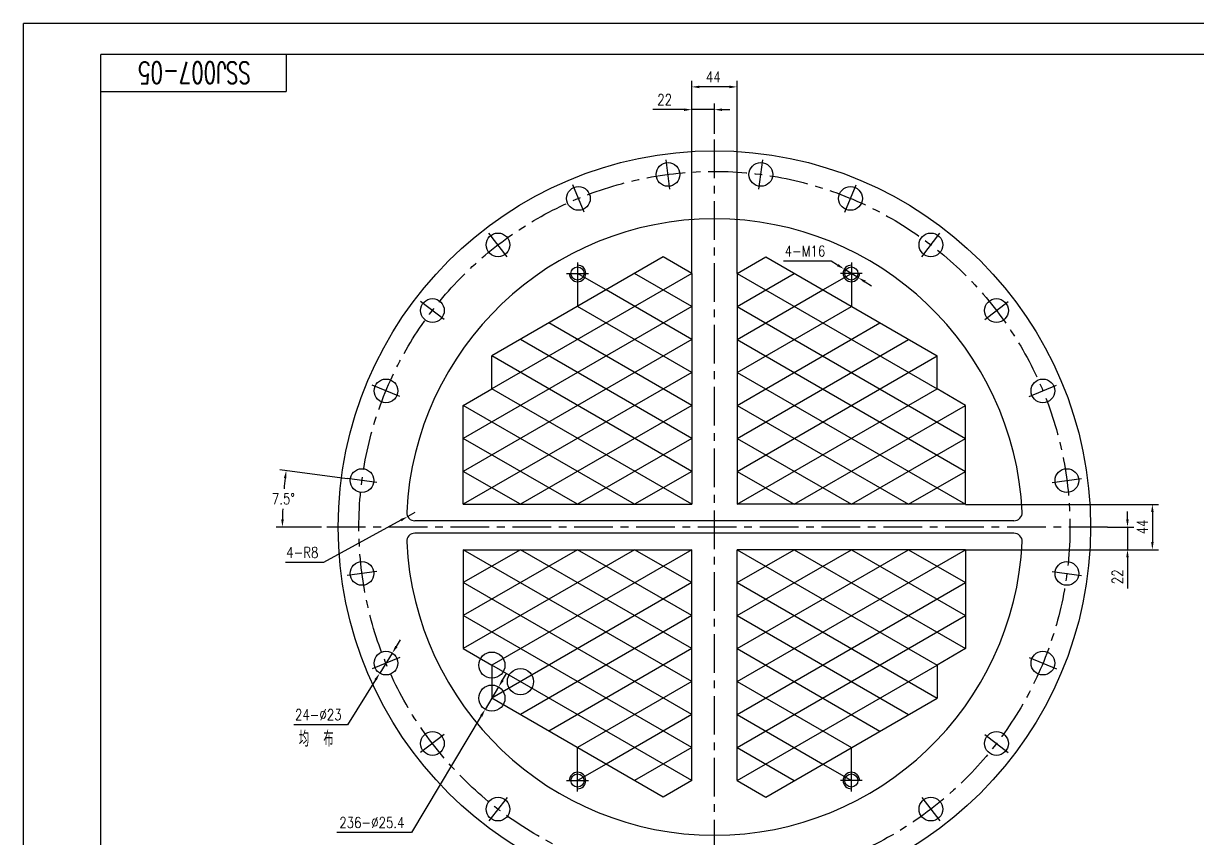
# Model space of a CAD drawing. Header units: millimetres. Extents: x -75 to 1707, y -30 to 1230.
# Drawn here: x -75 to 1064, y 439 to 1230 of the extents above; entities that cross this region are included whole.
import ezdxf
from ezdxf.enums import TextEntityAlignment as Align

# ---------------------------------------------------------------- set-up
doc = ezdxf.new("R2010")
doc.units = ezdxf.units.MM
doc.header["$LTSCALE"] = 30
doc.linetypes.add('CENTER', pattern=[2, 1.25, -0.25, 0.25, -0.25])
for name, color, linetype in [('1轮廓实线层', 7, 'Continuous'), ('2细线层', 4, 'Continuous'), ('3中心线层', 1, 'CENTER'), ('6文字层', 3, 'Continuous'), ('7标注层', 4, 'Continuous'), ('图框层', 7, 'Continuous')]:
    doc.layers.add(name, color=color, linetype=linetype)
doc.styles.add('PC_TEXTSTYLE', font='romans.shx', dxfattribs={"width": 0.8, "bigfont": 'hzfs.shx'})
doc.styles.add('TH_GBDIM', font='romans.shx', dxfattribs={"width": 0.8, "bigfont": 'gbcbig.shx'})
doc.dimstyles.new('TH_GBDIM', dxfattribs={"dimscale": 3, "dimtxt": 3.5, "dimasz": 2.5, "dimexe": 2, "dimexo": 0, "dimgap": 1.5, "dimtad": 1, "dimdec": 1, "dimzin": 0, "dimdsep": 46, "dimtxsty": 'TH_GBDIM', "dimcen": 2.5, "dimclrd": 130, "dimclre": 130, "dimclrt": 3, "dimadec": 0, "dimazin": 0, "dimtfac": 0.714286, "dimtdec": 1, "dimtmove": 0, "dimatfit": 3, "dimfxl": 0, "dimtolj": 1, "dimtzin": 0, "dimlwd": -1, "dimlwe": -1, "dimarcsym": 0})

# ---------------------------------------------------------------- blocks, each defined once
blk = doc.blocks.new('*D8')
at = {"layer": '7标注层', "color": 130}
for p, q in [((286.9, 625.6), (290.8, 632)), ((282.9, 619.2), (270.7, 599.7)), ((266.7, 593.4), (239.4, 549.6)), ((239.4, 549.6), (187.3, 549.6))]:
    blk.add_line(p, q, dxfattribs=at)
for points in [[(285.8, 626.3), (287.9, 624.9), (282.9, 619.2)], [(265.7, 594), (267.8, 592.7), (270.7, 599.7)]]:
    blk.add_solid(points, dxfattribs=at)
at = {"layer": 'Defpoints', "color": 0}
for p in [(282.9, 619.2), (270.7, 599.7)]:
    blk.add_point(p, dxfattribs=at)
at = {"layer": '7标注层', "color": 3, "insert": (211.1, 559.4), "char_height": 10.5, "attachment_point": 5, "style": 'TH_GBDIM'}
blk.add_mtext('\\A1;24-%%c23{}{}', dxfattribs=at)
blk = doc.blocks.new('*D9')
at = {"layer": '7标注层', "color": 130}
for p, q in [((389.9, 592.9), (393.8, 599.3)), ((386.1, 586.4), (373, 564.6)), ((369.2, 558.2), (301.6, 445)), ((301.6, 445), (229.1, 445))]:
    blk.add_line(p, q, dxfattribs=at)
for points in [[(388.8, 593.5), (391, 592.2), (386.1, 586.4)], [(368.1, 558.8), (370.3, 557.5), (373, 564.6)]]:
    blk.add_solid(points, dxfattribs=at)
at = {"layer": 'Defpoints', "color": 0}
for p in [(386.1, 586.4), (373, 564.6)]:
    blk.add_point(p, dxfattribs=at)
at = {"layer": '7标注层', "color": 3, "insert": (263.1, 454.8), "char_height": 10.5, "attachment_point": 5, "style": 'TH_GBDIM'}
blk.add_mtext('\\A1;236-%%c25.4{}{}', dxfattribs=at)
blk = doc.blocks.new('*D10')
at = {"layer": '7标注层', "color": 130}
for p, q in [((839.2, 763.5), (1026.5, 763.5)), ((1020.5, 756), (1020.5, 727)), ((839.2, 719.5), (1026.5, 719.5))]:
    blk.add_line(p, q, dxfattribs=at)
for points in [[(1019.3, 756), (1021.8, 756), (1020.5, 763.5)], [(1019.3, 727), (1021.8, 727), (1020.5, 719.5)]]:
    blk.add_solid(points, dxfattribs=at)
at = {"layer": 'Defpoints', "color": 0}
for p in [(839.2, 763.5), (839.2, 719.5), (1020.5, 719.5)]:
    blk.add_point(p, dxfattribs=at)
at = {"layer": '7标注层', "color": 3, "insert": (1010.8, 741.5), "char_height": 10.5, "attachment_point": 5, "rotation": 90, "style": 'TH_GBDIM'}
blk.add_mtext('\\A1;44{}{}', dxfattribs=at)
blk = doc.blocks.new('*D11')
at = {"layer": '7标注层', "color": 130}
for p, q in [((996.4, 749), (996.4, 756.5)), ((977, 741.5), (1002.4, 741.5)), ((996.4, 741.5), (996.4, 719.5)), ((839.2, 719.5), (1002.4, 719.5)), ((996.4, 712), (996.4, 681.9))]:
    blk.add_line(p, q, dxfattribs=at)
for points in [[(995.1, 749), (997.6, 749), (996.4, 741.5)], [(995.1, 712), (997.6, 712), (996.4, 719.5)]]:
    blk.add_solid(points, dxfattribs=at)
at = {"layer": 'Defpoints', "color": 0}
for p in [(977, 741.5), (996.4, 741.5), (839.2, 719.5)]:
    blk.add_point(p, dxfattribs=at)
at = {"layer": '7标注层', "color": 3, "insert": (986.6, 693.2), "char_height": 10.5, "attachment_point": 5, "rotation": 90, "style": 'TH_GBDIM'}
blk.add_mtext('\\A1;22{}{}', dxfattribs=at)
blk = doc.blocks.new('*D22')
at = {"layer": '7标注层', "color": 130}
for p, q in [((573.5, 987.5), (573.5, 1152.4)), ((595.5, 1123), (595.5, 1152.4)), ((566, 1146.4), (535.9, 1146.4)), ((595.5, 1146.4), (573.5, 1146.4)), ((603, 1146.4), (610.5, 1146.4))]:
    blk.add_line(p, q, dxfattribs=at)
for points in [[(566, 1147.6), (566, 1145.1), (573.5, 1146.4)], [(603, 1147.6), (603, 1145.1), (595.5, 1146.4)]]:
    blk.add_solid(points, dxfattribs=at)
at = {"layer": 'Defpoints', "color": 0}
for p in [(595.5, 1146.4), (595.5, 1123), (573.5, 987.5)]:
    blk.add_point(p, dxfattribs=at)
at = {"layer": '7标注层', "color": 3, "insert": (547.2, 1156.1), "char_height": 10.5, "attachment_point": 5, "style": 'TH_GBDIM'}
blk.add_mtext('\\A1;22{}{}', dxfattribs=at)
blk = doc.blocks.new('*D23')
at = {"layer": '7标注层', "color": 130}
for p, q in [((573.5, 987.5), (573.5, 1174.5)), ((617.5, 987.5), (617.5, 1174.5)), ((610, 1168.5), (581, 1168.5))]:
    blk.add_line(p, q, dxfattribs=at)
for points in [[(581, 1169.7), (581, 1167.2), (573.5, 1168.5)], [(610, 1169.7), (610, 1167.2), (617.5, 1168.5)]]:
    blk.add_solid(points, dxfattribs=at)
at = {"layer": 'Defpoints', "color": 0}
for p in [(573.5, 1168.5), (573.5, 987.5), (617.5, 987.5)]:
    blk.add_point(p, dxfattribs=at)
at = {"layer": '7标注层', "color": 3, "insert": (594.4, 1178.2), "char_height": 10.5, "attachment_point": 5, "style": 'TH_GBDIM'}
blk.add_mtext('\\A1;44{}{}', dxfattribs=at)
blk = doc.blocks.new('*D24')
at = {"layer": '7标注层', "color": 130}
for p, q in [((239.2, 788.4), (173.9, 797)), ((214.1, 741.5), (170.3, 741.5))]:
    blk.add_line(p, q, dxfattribs=at)
for start, end in [(173.525, 174.9136), (177.5844, 178.975)]:
    blk.add_arc((595.5, 741.5), 419.3, start, end, dxfattribs=at)
for points in [[(177.7, 789), (180.2, 788.6), (179.9, 796.2)], [(177.6, 749), (175.1, 749), (176.3, 741.5)]]:
    blk.add_solid(points, dxfattribs=at)
at = {"layer": 'Defpoints', "color": 0}
for p in [(239.2, 788.4), (177.9, 778.1), (267.8, 784.7), (214.1, 741.5), (977, 741.5)]:
    blk.add_point(p, dxfattribs=at)
at = {"layer": '7标注层', "color": 3, "insert": (177.2, 768.9), "char_height": 10.5, "attachment_point": 5, "style": 'TH_GBDIM'}
blk.add_mtext('\\A1;7.5%%d{}{}', dxfattribs=at)
blk = doc.blocks.new('*D25')
at = {"layer": '7标注层', "color": 130}
for p, q in [((304.9, 755.5), (297.9, 751.7)), ((291.3, 748.1), (216.3, 707)), ((216.3, 707), (179.4, 707))]:
    blk.add_line(p, q, dxfattribs=at)
blk.add_solid([(290.7, 749.2), (291.9, 747), (297.9, 751.7)], dxfattribs=at)
at = {"layer": 'Defpoints', "color": 0}
for p in [(304.9, 755.5), (297.9, 751.7)]:
    blk.add_point(p, dxfattribs=at)
at = {"layer": '7标注层', "color": 3, "insert": (195.6, 716.8), "char_height": 10.5, "attachment_point": 5, "style": 'TH_GBDIM'}
blk.add_mtext('\\A1;4-R8{}{}', dxfattribs=at)
blk = doc.blocks.new('*D28')
at = {"layer": '7标注层', "color": 130}
for p, q in [((708.7, 999.4), (662.6, 999.4)), ((715.1, 995.5), (708.7, 999.4)), ((735.2, 983.4), (721.5, 991.7)), ((741.7, 979.5), (748.1, 975.6))]:
    blk.add_line(p, q, dxfattribs=at)
for points in [[(715.8, 996.6), (714.5, 994.5), (721.5, 991.7)], [(742.3, 980.6), (741, 978.4), (735.2, 983.4)]]:
    blk.add_solid(points, dxfattribs=at)
at = {"layer": 'Defpoints', "color": 0}
for p in [(721.5, 991.7), (735.2, 983.4)]:
    blk.add_point(p, dxfattribs=at)
at = {"layer": '7标注层', "color": 3, "insert": (683.4, 1009.2), "char_height": 10.5, "attachment_point": 5, "style": 'TH_GBDIM'}
blk.add_mtext('\\A1;4-M16{}{}', dxfattribs=at)
blk = doc.blocks.new('PC_TYDH_BLOCK')
for p in [(60, 0), (0, -12)]:
    blk.add_line(p, (60, -12))
at = {"layer": '6文字层', "style": 'PC_TEXTSTYLE', "width": 1.625933}
blk.add_attdef('图样代号', text='', height=7, rotation=180, dxfattribs=at).set_placement((58.24, -2.4), (2.35, -2.4), align=Align.FIT)

msp = doc.modelspace()

# ---------------------------------------------------------------- linework, layer by layer
for p, q in [((545.83, 1003.52), (379.55, 907.52)), ((573.54, 987.52), (545.83, 1003.52)), ((617.54, 987.52), (645.26, 1003.52)), ((645.26, 1003.52), (811.53, 907.52)), ((573.54, 987.52), (573.54, 763.52)), ((617.54, 987.52), (617.54, 763.52)), ((379.55, 875.52), (379.55, 907.52)), ((811.53, 875.52), (811.53, 907.52)), ((351.84, 859.52), (379.55, 875.52)), ((839.24, 859.52), (811.53, 875.52)), ((351.84, 763.52), (351.84, 859.52)), ((839.24, 763.52), (839.24, 859.52)), ((351.84, 763.52), (573.54, 763.52)), ((839.24, 763.52), (617.54, 763.52)), ((886.21, 747.52), (304.88, 747.52)), ((886.21, 735.52), (304.88, 735.52)), ((351.84, 719.52), (351.84, 623.52)), ((351.84, 719.52), (573.54, 719.52)), ((573.54, 495.52), (573.54, 719.52)), ((617.54, 495.52), (617.54, 719.52)), ((839.24, 719.52), (617.54, 719.52)), ((839.24, 719.52), (839.24, 623.52)), ((351.84, 623.52), (379.55, 607.52)), ((839.24, 623.52), (811.53, 607.52)), ((379.55, 607.52), (379.55, 575.52)), ((811.53, 607.52), (811.53, 575.52)), ((545.83, 479.52), (379.55, 575.52)), ((645.26, 479.52), (811.53, 575.52)), ((573.54, 495.52), (545.83, 479.52)), ((617.54, 495.52), (645.26, 479.52))]:
    msp.add_line(p, q)
for centre, radius in [((595.54, 741.52), 365), ((550.51, 1083.57), 11.5), ((640.57, 1083.57), 11.5), ((463.52, 1060.26), 11.5), ((727.57, 1060.26), 11.5), ((385.52, 1015.23), 11.5), ((805.56, 1015.23), 11.5), ((321.84, 951.54), 11.5), ((869.25, 951.54), 11.5), ((276.8, 873.55), 11.5), ((914.28, 873.55), 11.5), ((253.49, 786.55), 11.5), ((937.59, 786.55), 11.5), ((253.49, 696.49), 11.5), ((937.59, 696.49), 11.5), ((276.8, 609.49), 11.5), ((379.55, 607.52), 12.7), ((914.28, 609.49), 11.5), ((407.27, 591.52), 12.7), ((379.55, 575.52), 12.7), ((321.84, 531.5), 11.5), ((869.25, 531.5), 11.5), ((385.52, 467.81), 11.5), ((805.56, 467.81), 11.5)]:
    msp.add_circle(centre, radius)
for centre, radius, start, end in [((595.54, 741.52), 299, 90, 177.24244), ((595.54, 741.52), 299, 2.75756, 90), ((304.88, 755.52), 8, 177.24244, 270), ((886.21, 755.52), 8, 270, 2.75756), ((304.88, 727.52), 8, 90, 182.75756), ((886.21, 727.52), 8, 357.24244, 90), ((595.54, 741.52), 299, 182.75756, 270), ((595.54, 741.52), 299, 270, 357.24244)]:
    msp.add_arc(centre, radius, start, end)
at = {"layer": '1轮廓实线层'}
for p in [(0, 0), (1677, 1200)]:
    msp.add_line(p, (0, 1200), dxfattribs=at)
for centre in [(462.69, 987.52), (728.39, 987.52), (462.69, 495.52), (728.39, 495.52)]:
    msp.add_circle(centre, 6.4, dxfattribs=at)
at = {"layer": '2细线层'}
for p, q in [((-75, -30), (-75, 1230)), ((1707, 1230), (-75, 1230)), ((573.54, 987.52), (379.55, 875.52)), ((490.4, 971.52), (462.69, 987.52)), ((462.69, 987.52), (462.69, 955.52)), ((573.54, 955.52), (518.12, 987.52)), ((617.54, 987.52), (811.53, 875.52)), ((617.54, 955.52), (672.97, 987.52)), ((700.68, 971.52), (728.39, 987.52)), ((700.68, 971.52), (728.39, 987.52)), ((728.39, 987.52), (728.39, 955.52)), ((573.54, 923.52), (490.4, 971.52)), ((617.54, 923.52), (700.68, 971.52)), ((573.54, 955.52), (351.84, 827.52)), ((573.54, 891.52), (462.69, 955.52)), ((617.54, 955.52), (839.24, 827.52)), ((617.54, 891.52), (728.39, 955.52)), ((573.54, 859.52), (434.98, 939.52)), ((617.54, 859.52), (756.11, 939.52)), ((573.54, 923.52), (351.84, 795.52)), ((573.54, 827.52), (407.27, 923.52)), ((617.54, 923.52), (839.24, 795.52)), ((617.54, 827.52), (783.82, 923.52)), ((573.54, 795.52), (379.55, 907.52)), ((617.54, 795.52), (811.53, 907.52)), ((573.54, 891.52), (351.84, 763.52)), ((617.54, 891.52), (839.24, 763.52)), ((573.54, 763.52), (379.55, 875.52)), ((617.54, 763.52), (811.53, 875.52)), ((518.12, 763.52), (351.84, 859.52)), ((573.54, 859.52), (407.27, 763.52)), ((617.54, 859.52), (783.82, 763.52)), ((672.97, 763.52), (839.24, 859.52)), ((462.69, 763.52), (351.84, 827.52)), ((573.54, 827.52), (462.69, 763.52)), ((617.54, 827.52), (728.39, 763.52)), ((728.39, 763.52), (839.24, 827.52)), ((407.27, 763.52), (351.84, 795.52)), ((573.54, 795.52), (518.12, 763.52)), ((617.54, 795.52), (672.97, 763.52)), ((783.82, 763.52), (839.24, 795.52)), ((518.12, 719.52), (351.84, 623.52)), ((462.69, 719.52), (351.84, 655.52)), ((573.54, 591.52), (351.84, 719.52)), ((407.27, 719.52), (351.84, 687.52)), ((573.54, 719.52), (379.55, 607.52)), ((573.54, 623.52), (407.27, 719.52)), ((573.54, 655.52), (462.69, 719.52)), ((573.54, 687.52), (518.12, 719.52)), ((617.54, 719.52), (811.53, 607.52)), ((617.54, 687.52), (672.97, 719.52)), ((617.54, 655.52), (728.39, 719.52)), ((617.54, 623.52), (783.82, 719.52)), ((617.54, 591.52), (839.24, 719.52)), ((672.97, 719.52), (839.24, 623.52)), ((728.39, 719.52), (839.24, 655.52)), ((783.82, 719.52), (839.24, 687.52)), ((573.54, 559.52), (351.84, 687.52)), ((573.54, 687.52), (379.55, 575.52)), ((617.54, 687.52), (811.53, 575.52)), ((617.54, 559.52), (839.24, 687.52)), ((573.54, 527.52), (351.84, 655.52)), ((573.54, 655.52), (407.27, 559.52)), ((617.54, 655.52), (783.82, 559.52)), ((617.54, 527.52), (839.24, 655.52)), ((573.54, 623.52), (434.98, 543.52)), ((617.54, 623.52), (756.11, 543.52)), ((573.54, 495.52), (379.55, 607.52)), ((617.54, 495.52), (811.53, 607.52)), ((573.54, 591.52), (462.69, 527.52)), ((617.54, 591.52), (728.39, 527.52)), ((573.54, 559.52), (490.4, 511.52)), ((617.54, 559.52), (700.68, 511.52)), ((462.69, 495.52), (462.69, 527.52)), ((573.54, 527.52), (518.12, 495.52)), ((617.54, 527.52), (672.97, 495.52)), ((728.39, 495.52), (728.39, 527.52)), ((490.4, 511.52), (462.69, 495.52)), ((700.68, 511.52), (728.39, 495.52))]:
    msp.add_line(p, q, dxfattribs=at)
for centre, start, end in [((462.69, 987.52), 180, 90), ((728.39, 987.52), 90, 360), ((462.69, 495.52), 270, 180), ((728.39, 495.52), 0, 270)]:
    msp.add_arc(centre, 8, start, end, dxfattribs=at)
at = {"layer": '3中心线层'}
for p, q in [((595.54, 360.07), (595.54, 1122.97)), ((552.39, 1069.27), (548.63, 1097.87)), ((638.69, 1069.27), (642.46, 1097.87)), ((469.04, 1046.93), (458, 1073.59)), ((722.05, 1046.93), (733.09, 1073.59)), ((394.3, 1003.78), (376.74, 1026.67)), ((796.78, 1003.78), (814.35, 1026.67)), ((462.69, 998.09), (462.69, 976.95)), ((728.39, 998.09), (728.39, 976.95)), ((452.13, 987.52), (473.26, 987.52)), ((738.96, 987.52), (717.83, 987.52)), ((333.28, 942.76), (310.39, 960.32)), ((857.8, 942.76), (880.69, 960.32)), ((290.13, 868.03), (263.48, 879.07)), ((900.95, 868.03), (927.61, 879.07)), ((267.8, 784.67), (239.19, 788.43)), ((923.29, 784.67), (951.89, 788.43)), ((976.99, 741.52), (214.1, 741.52)), ((267.8, 698.37), (239.19, 694.61)), ((923.29, 698.37), (951.89, 694.61)), ((290.13, 615.01), (263.48, 603.97)), ((900.95, 615.01), (927.61, 603.97)), ((333.28, 540.28), (310.39, 522.72)), ((857.8, 540.28), (880.69, 522.72)), ((462.69, 484.95), (462.69, 506.09)), ((728.39, 484.95), (728.39, 506.09)), ((452.13, 495.52), (473.26, 495.52)), ((738.96, 495.52), (717.83, 495.52)), ((394.3, 479.26), (376.74, 456.37)), ((796.78, 479.26), (814.35, 456.37))]:
    msp.add_line(p, q, dxfattribs=at)
msp.add_circle((595.54, 741.52), 345, dxfattribs=at)

# ---------------------------------------------------------------- block references
at = {"layer": '图框层'}
ref = msp.add_blockref('PC_TYDH_BLOCK', (0, 1200), dxfattribs=dict(at, xscale=3, yscale=3, zscale=3))
ref.add_attrib('图样代号', 'SSJ007-05', dxfattribs={"layer": '6文字层', "height": 21, "rotation": 180, "style": 'PC_TEXTSTYLE', "width": 0.667}).set_placement((90.88, 1192.79), align=Align.CENTER)

# ---------------------------------------------------------------- texts
at = {"layer": '6文字层', "style": 'PC_TEXTSTYLE', "width": 0.667}
msp.add_text('均  布', height=15, dxfattribs=at).set_placement((192.25, 528.5))

# ---------------------------------------------------------------- dimensions: what is measured, and where the dimension line sits
at = {"layer": '7标注层'}
for base, p1, p2, text, picture, middle in [((573.54, 1168.49), (617.54, 987.52), (573.54, 987.52), '44{}{}', '*D23', (594.43, 1168.49)), ((595.54, 1146.39), (573.54, 987.52), (595.54, 1122.97), '22{}{}', '*D22', (547.24, 1146.39))]:
    dim = msp.add_linear_dim(base=base, p1=p1, p2=p2, text=text, dimstyle='TH_GBDIM', override={"dimgap": 1.5, "dimtad": 1, "dimjust": 0, "dimse1": 0, "dimse2": 0, "dimsd1": 0, "dimsd2": 0, "dimclrt": 3, "dimtvp": 0}, dxfattribs=at)
    dim.commit()
    dim.dimension.update_dxf_attribs({"geometry": picture, "text_midpoint": middle, "dimtype": 160})
for p1, p2, text, picture, middle in [((735.24, 983.39), (721.54, 991.65), '4-M16{}{}', '*D28', (683.38, 999.42)), ((282.9, 619.25), (270.71, 599.74), '24-%%c23{}{}', '*D8', (211.09, 549.64)), ((386.07, 586.42), (373.04, 564.62), '236-%%c25.4{}{}', '*D9', (263.07, 445.05))]:
    dim = msp.add_diameter_dim_2p(p1=p1, p2=p2, text=text, dimstyle='TH_GBDIM', override={"dimtoh": 1, "dimsd1": 0, "dimclrt": 3, "dimtofl": 1, "dimatfit": 0}, dxfattribs=at)
    dim.commit()
    dim.dimension.update_dxf_attribs({"geometry": picture, "text_midpoint": middle, "dimtype": 163})
dim = msp.add_angular_dim_2l(base=(177.88, 778.06), line1=((267.8, 784.67), (239.19, 788.43)), line2=((976.99, 741.52), (214.1, 741.52)), text='7.5%%d{}{}', dimstyle='TH_GBDIM', override={"dimtad": 0, "dimtih": 1, "dimtoh": 1, "dimclrt": 3}, dxfattribs=at)
dim.commit()
dim.dimension.update_dxf_attribs({"geometry": '*D24', "text_midpoint": (177.18, 768.94)})
for base, p1, p2, text, picture, middle in [((1020.51, 719.52), (839.24, 763.52), (839.24, 719.52), '44{}{}', '*D10', (1020.51, 741.52)), ((996.36, 741.52), (839.24, 719.52), (976.99, 741.52), '22{}{}', '*D11', (996.36, 693.22))]:
    dim = msp.add_linear_dim(base=base, p1=p1, p2=p2, angle=270, text=text, dimstyle='TH_GBDIM', override={"dimgap": 1.5, "dimtad": 1, "dimjust": 0, "dimse1": 0, "dimse2": 0, "dimsd1": 0, "dimsd2": 0, "dimclrt": 3, "dimtvp": 0}, dxfattribs=at)
    dim.commit()
    dim.dimension.update_dxf_attribs({"geometry": picture, "text_midpoint": middle, "dimtype": 160})
dim = msp.add_radius_dim(center=(304.88, 755.52), mpoint=(297.86, 751.68), text='4-R8{}{}', dimstyle='TH_GBDIM', override={"dimtoh": 1, "dimsd1": 0, "dimclrt": 3, "dimtofl": 1, "dimatfit": 0}, dxfattribs=at)
dim.commit()
dim.dimension.update_dxf_attribs({"geometry": '*D25', "text_midpoint": (195.63, 707.04), "dimtype": 164})

doc.saveas('drawing.dxf')
